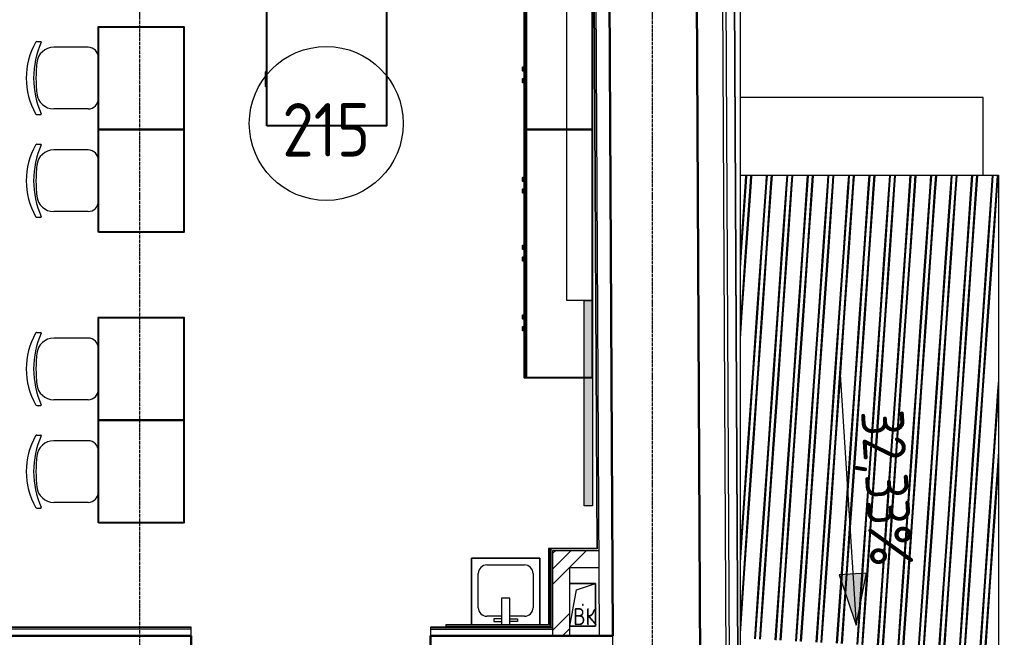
# Model space of a CAD drawing. Header units: millimetres. Extents: x -42533 to 645315, y 3457 to 82611.
# Drawn here: x 149637 to 155361, y 68310 to 71922 of the extents above; entities that cross this region are included whole.
import ezdxf

# ---------------------------------------------------------------- set-up
doc = ezdxf.new("R2010")
doc.units = ezdxf.units.MM
doc.linetypes.add('ADSK_Линия сетки', pattern=[25, 20, -2.5, 0, -2.5])
for name, color, linetype, lineweight in [('Аннотация', 7, 'Continuous', 18), ('Крыша', 7, 'Continuous', 9), ('Крыша штриховка', 7, 'Continuous', 9), ('Обобщенные модели', 7, 'Continuous', 18), ('Оси', 253, 'Continuous', 9), ('Перекрытие', 7, 'Continuous', 18), ('Размеры', 7, 'Continuous', 9), ('Сантехника', 7, 'Continuous', 18), ('Стены наружные', 7, 'Continuous', 18), ('Стены несущие', 7, 'Continuous', 30), ('Стены отделка', 7, 'Continuous', 30), ('Стены штриховка', 7, 'Continuous', 9), ('ТХ', 5, 'Continuous', 0), ('ШТРИХОВКА', 252, 'Continuous', 15)]:
    doc.layers.add(name, color=color, linetype=linetype, lineweight=lineweight)
doc.layers.add('Линии', color=7, linetype='Continuous', lineweight=9, true_color=0x00a600)
doc.layers.add('ЭОМ_Лотки рабочие', color=5, linetype='Continuous')
doc.styles.add('GOST Common', font='GOST_Common.ttf', dxfattribs={"width": 0.9, "height": 350})
doc.styles.add('GOST Common_1', font='GOST_Common.ttf', dxfattribs={"width": 0.9, "height": 250})
doc.styles.add('GOST Common_5', font='GOST_Common.ttf', dxfattribs={"width": 0.9, "height": 200})

# ---------------------------------------------------------------- blocks, each defined once
blk = doc.blocks.new('Стул ученич штабелир №5-7')
at = {"color": 0, "linetype": 'ByBlock', "lineweight": -2}
for p, q in [((-120.1, 0), (120.1, 0)), ((-120.1, 0), (120.1, 0)), ((-179.9, -60), (-179.9, -260.3)), ((-179.9, -60), (-179.9, -260.3)), ((180.1, -60), (180.1, -260.3)), ((180.1, -60), (180.1, -260.3)), ((-213.4, -359), (-213.4, -337.3)), ((-213.4, -359), (-213.4, -337.3)), ((213.6, -359), (213.6, -337.3)), ((213.6, -359), (213.6, -337.3))]:
    blk.add_line(p, q, dxfattribs=at)
for centre, radius, start, end in [((-119.9, -60), 60, 90, 180), ((-119.9, -60), 60, 90, 180), ((120.1, -60), 60, 0, 90), ((120.1, -60), 60, 0, 90), ((-79.9, -260.3), 100, 180, 264.2584), ((-79.9, -260.3), 100, 180, 264.2584), ((80.1, -260.3), 100, 275.7416, 0), ((80.1, -260.3), 100, 275.7416, 0), ((-210.4, -337.3), 3, 63.8978, 180), ((-210.4, -337.3), 3, 63.8978, 180), ((0.1, 142.3), 520.8, 246.3195, 293.6805), ((0.1, 142.3), 520.8, 246.3195, 293.6805), ((210.6, -337.3), 3, 0, 116.1022), ((210.6, -337.3), 3, 0, 116.1022), ((-203.4, -359), 10, 180, 238.0683), ((-203.4, -359), 10, 180, 238.0683), ((0.1, 9), 430.5, 240.9917, 299.0083), ((0.1, 9), 430.5, 240.9917, 299.0083), ((0.1, 435.5), 800.4, 263.247, 276.753), ((0.1, 435.5), 800.4, 263.247, 276.753), ((203.6, -359), 10, 301.9317, 0), ((203.6, -359), 10, 301.9317, 0)]:
    blk.add_arc(centre, radius, start, end, dxfattribs=at)
blk = doc.blocks.new('Тх 2 этаж')
at = {"lineweight": 0, "true_color": 0x939598}
h = blk.add_hatch(color=252, dxfattribs=at)
h.dxf.hatch_style = 1
h.paths.add_polyline_path([(9024.4, 35597.9), (8974.4, 35597.9), (8974.4, 36797.9), (9024.4, 36797.9)])
at = {"color": 252, "linetype": 'Continuous', "true_color": 0x939598}
for p, q in [((8636.4, 39247.9), (8636.4, 37797.9)), ((8636.4, 37797.9), (8636.4, 36347.9))]:
    blk.add_line(p, q, dxfattribs=at)
for points in [[(9024.4, 39247.9), (8624.4, 39247.9), (8624.4, 37797.9), (9024.4, 37797.9)], [(7119.6, 37818.8), (7119.6, 38918.8), (7819.6, 38918.8), (7819.6, 37818.8)], [(8624.4, 38142.7), (8624.4, 38160), (8614.2, 38160), (8614.2, 38142.7)], [(8624.4, 38075), (8624.4, 38092.4), (8614.2, 38092.4), (8614.2, 38075)], [(9024.4, 37797.9), (8624.4, 37797.9), (8624.4, 36347.9), (9024.4, 36347.9)], [(8624.4, 37496.6), (8624.4, 37513.9), (8614.2, 37513.9), (8614.2, 37496.6)], [(8624.4, 37428.9), (8624.4, 37446.3), (8614.2, 37446.3), (8614.2, 37428.9)], [(8624.4, 37099.7), (8624.4, 37117.1), (8614.2, 37117.1), (8614.2, 37099.7)], [(8624.4, 37032), (8624.4, 37049.4), (8614.2, 37049.4), (8614.2, 37032)], [(8624.4, 36692.7), (8624.4, 36710), (8614.2, 36710), (8614.2, 36692.7)], [(8624.4, 36625), (8624.4, 36642.4), (8614.2, 36642.4), (8614.2, 36625)]]:
    blk.add_lwpolyline(points, close=True, dxfattribs=at)
at = {"color": 252, "linetype": 'Continuous', "lineweight": 5, "true_color": 0x939598}
blk.add_lwpolyline([(8874.4, 36797.9), (8874.4, 38797.9), (9024.4, 38797.9), (9024.4, 36797.9)], close=True, dxfattribs=at)
at = {"color": 252, "true_color": 0x939598}
for points in [[(6133.7, 37797.9), (6133.7, 38397.9), (6633.7, 38397.9), (6633.7, 37797.9)], [(6133.7, 37197.9), (6133.7, 37797.9), (6633.7, 37797.9), (6633.7, 37197.9)], [(6133.7, 36097.9), (6133.7, 36697.9), (6633.7, 36697.9), (6633.7, 36097.9)], [(6133.7, 35497.9), (6133.7, 36097.9), (6633.7, 36097.9), (6633.7, 35497.9)]]:
    blk.add_lwpolyline(points, close=True, dxfattribs=at)
at = {"color": 252, "linetype": 'Continuous', "true_color": 0x939598}
blk.add_lwpolyline([(7119.6, 38132.1), (7110.6, 38132.1), (7110.6, 38050.3), (7119.6, 38050.3)], dxfattribs=at)
at = {"color": 252, "lineweight": 0, "true_color": 0x939598}
blk.add_lwpolyline([(9024.4, 35597.9), (8974.4, 35597.9), (8974.4, 36797.9), (9024.4, 36797.9), (9024.4, 35597.9)], dxfattribs=at)
at = {"layer": 'ТХ', "color": 252, "lineweight": 0, "true_color": 0x939598, "rotation": 270}
for p in [(6133.7, 38097.9), (6133.7, 37497.9), (6133.7, 36397.9), (6133.7, 35797.9)]:
    blk.add_blockref('Стул ученич штабелир №5-7', p, dxfattribs=at)
blk = doc.blocks.new('План 2 этажа')
h = blk.add_hatch()
h.set_pattern_fill('ANSI34', color=8, scale=20)
h.set_pattern_definition([(45, (686.36, 338.7), (-269.4077, 269.4077), []), (45, (776.16, 338.7), (-269.4077, 269.4077), []), (45, (865.96, 338.7), (-269.4077, 269.4077), []), (45, (955.77, 338.7), (-269.4077, 269.4077), [])])
h.paths.add_polyline_path([(3202.251, 37561.7), (3371.187, 37561.7), (3370.678, 37661.7), (3102.251, 37661.7), (3102.251, 37162.192), (3202.251, 37162.192)])
at = {"layer": 'Размеры'}
blk.add_hatch(color=8, dxfattribs=at).paths.add_polyline_path([(4875.696, 37224.227), (4936.817, 37528.737), (4776.374, 37518.5)])
at = {"layer": 'Крыша', "color": 8}
for p, q in [((4197.207, 39855.273), (5707.9, 39855.273)), ((5707.9, 39855.273), (5707.9, 36364.742))]:
    blk.add_line(p, q, dxfattribs=at)
at = {"layer": 'Крыша штриховка', "color": 8}
for p, q in [((4229.751, 39853.03), (4227.209, 39816.58)), ((4229.751, 39853.03), (4227.209, 39816.58)), ((4234.756, 39853.03), (4232.196, 39816.311)), ((4258.782, 39853.027), (4256.132, 39815.019)), ((4263.788, 39853.026), (4261.118, 39814.75)), ((4349.881, 39853.016), (4346.889, 39810.119)), ((4354.887, 39853.016), (4351.876, 39809.85)), ((4378.913, 39853.013), (4375.812, 39808.558)), ((4383.918, 39853.012), (4380.799, 39808.289)), ((4470.011, 39853.002), (4466.57, 39803.658)), ((4475.017, 39853.001), (4471.557, 39803.389)), ((4499.043, 39852.999), (4495.493, 39802.097)), ((4504.048, 39852.998), (4500.479, 39801.828)), ((4590.141, 39852.988), (4586.25, 39797.197)), ((4590.141, 39852.988), (4586.25, 39797.197)), ((4595.147, 39852.987), (4591.237, 39796.928)), ((4619.173, 39852.984), (4615.173, 39795.636)), ((4624.178, 39852.984), (4620.16, 39795.367)), ((4710.271, 39852.974), (4705.931, 39790.736)), ((4715.277, 39852.973), (4710.918, 39790.467)), ((4739.303, 39852.97), (4734.854, 39789.175)), ((4744.308, 39852.97), (4739.84, 39788.906)), ((4830.402, 39852.959), (4825.611, 39784.275)), ((4835.407, 39852.959), (4830.598, 39784.006)), ((4859.433, 39852.956), (4854.534, 39782.714)), ((4864.438, 39852.955), (4859.521, 39782.445)), ((4950.532, 39852.945), (4945.292, 39777.814)), ((4950.532, 39852.945), (4945.292, 39777.814)), ((4955.537, 39852.945), (4950.279, 39777.545)), ((4979.563, 39852.942), (4974.215, 39776.253)), ((4984.569, 39852.941), (4979.201, 39775.984)), ((5070.662, 39852.931), (5064.972, 39771.353)), ((5075.667, 39852.931), (5069.959, 39771.084)), ((5099.693, 39852.928), (5093.895, 39769.792)), ((5104.699, 39852.927), (5098.882, 39769.523)), ((5190.792, 39852.917), (5184.653, 39764.893)), ((5195.797, 39852.917), (5189.64, 39764.623)), ((5219.823, 39852.914), (5213.576, 39763.331)), ((5224.829, 39852.913), (5218.562, 39763.062)), ((5310.922, 39852.903), (5304.333, 39758.432)), ((5310.922, 39852.903), (5304.333, 39758.432)), ((5315.927, 39852.903), (5309.32, 39758.163)), ((5339.953, 39852.9), (5333.256, 39756.87)), ((5344.959, 39852.899), (5338.243, 39756.601)), ((5431.052, 39852.889), (5424.014, 39751.971)), ((5436.058, 39852.889), (5429, 39751.702)), ((5460.084, 39852.886), (5452.937, 39750.41)), ((5465.089, 39852.885), (5457.923, 39750.14)), ((5551.182, 39852.875), (5543.694, 39745.51)), ((5556.188, 39852.875), (5548.681, 39745.241)), ((5580.214, 39852.872), (5572.617, 39743.949)), ((5585.219, 39852.871), (5577.604, 39743.68)), ((5671.312, 39852.861), (5663.375, 39739.049)), ((5671.312, 39852.861), (5663.375, 39739.049)), ((5676.318, 39852.861), (5668.361, 39738.78)), ((5700.344, 39852.858), (5692.298, 39737.488)), ((5705.349, 39852.857), (5697.284, 39737.219)), ((4227.209, 39816.58), (4200.719, 39436.758)), ((4227.209, 39816.58), (4200.719, 39436.758)), ((4232.196, 39816.311), (4205.706, 39436.489)), ((4227.209, 39816.58), (4227.209, 39816.58)), ((4227.209, 39816.58), (4227.209, 39816.58)), ((4256.132, 39815.019), (4229.642, 39435.197)), ((4232.196, 39816.311), (4232.196, 39816.311)), ((4261.118, 39814.75), (4234.629, 39434.928)), ((4256.132, 39815.019), (4256.132, 39815.019)), ((4261.118, 39814.75), (4261.118, 39814.75)), ((4346.889, 39810.119), (4320.4, 39430.297)), ((4351.876, 39809.85), (4325.386, 39430.028)), ((4346.889, 39810.119), (4346.889, 39810.119)), ((4375.812, 39808.558), (4349.322, 39428.736)), ((4351.876, 39809.85), (4351.876, 39809.85)), ((4380.799, 39808.289), (4354.309, 39428.467)), ((4375.812, 39808.558), (4375.812, 39808.558)), ((4380.799, 39808.289), (4380.799, 39808.289)), ((4466.57, 39803.658), (4440.08, 39423.836)), ((4471.557, 39803.389), (4445.067, 39423.567)), ((4466.57, 39803.658), (4466.57, 39803.658)), ((4495.493, 39802.097), (4469.003, 39422.275)), ((4471.557, 39803.389), (4471.557, 39803.389)), ((4500.479, 39801.828), (4473.99, 39422.006)), ((4495.493, 39802.097), (4495.493, 39802.097)), ((4500.479, 39801.828), (4500.479, 39801.828)), ((4586.25, 39797.197), (4559.761, 39417.375)), ((4586.25, 39797.197), (4559.761, 39417.375)), ((4591.237, 39796.928), (4564.747, 39417.106)), ((4586.25, 39797.197), (4586.25, 39797.197)), ((4586.25, 39797.197), (4586.25, 39797.197)), ((4615.173, 39795.636), (4588.683, 39415.814)), ((4591.237, 39796.928), (4591.237, 39796.928)), ((4620.16, 39795.367), (4593.67, 39415.545)), ((4615.173, 39795.636), (4615.173, 39795.636)), ((4620.16, 39795.367), (4620.16, 39795.367)), ((4705.931, 39790.736), (4679.441, 39410.914)), ((4710.918, 39790.467), (4684.428, 39410.645)), ((4705.931, 39790.736), (4705.931, 39790.736)), ((4734.854, 39789.175), (4708.364, 39409.353)), ((4710.918, 39790.467), (4710.918, 39790.467)), ((4739.84, 39788.906), (4713.351, 39409.084)), ((4734.854, 39789.175), (4734.854, 39789.175)), ((4739.84, 39788.906), (4739.84, 39788.906)), ((4825.611, 39784.275), (4799.121, 39404.453)), ((4830.598, 39784.006), (4804.108, 39404.184)), ((4825.611, 39784.275), (4825.611, 39784.275)), ((4854.534, 39782.714), (4828.044, 39402.892)), ((4830.598, 39784.006), (4830.598, 39784.006)), ((4859.521, 39782.445), (4833.031, 39402.623)), ((4854.534, 39782.714), (4854.534, 39782.714)), ((4859.521, 39782.445), (4859.521, 39782.445)), ((4945.292, 39777.814), (4918.802, 39397.992)), ((4945.292, 39777.814), (4918.802, 39397.992)), ((4950.279, 39777.545), (4923.789, 39397.723)), ((4945.292, 39777.814), (4945.292, 39777.814)), ((4945.292, 39777.814), (4945.292, 39777.814)), ((4974.215, 39776.253), (4947.725, 39396.431)), ((4950.279, 39777.545), (4950.279, 39777.545)), ((4979.201, 39775.984), (4952.711, 39396.162)), ((4974.215, 39776.253), (4974.215, 39776.253)), ((4979.201, 39775.984), (4979.201, 39775.984)), ((5064.972, 39771.353), (5038.482, 39391.531)), ((5069.959, 39771.084), (5043.469, 39391.262)), ((5064.972, 39771.353), (5064.972, 39771.353)), ((5093.895, 39769.792), (5067.405, 39389.97)), ((5069.959, 39771.084), (5069.959, 39771.084)), ((5098.882, 39769.523), (5072.392, 39389.701)), ((5093.895, 39769.792), (5093.895, 39769.792)), ((5098.882, 39769.523), (5098.882, 39769.523)), ((5184.653, 39764.893), (5158.163, 39385.071)), ((5189.64, 39764.623), (5163.15, 39384.801)), ((5184.653, 39764.893), (5184.653, 39764.893)), ((5213.576, 39763.331), (5187.086, 39383.509)), ((5189.64, 39764.623), (5189.64, 39764.623)), ((5218.562, 39763.062), (5192.072, 39383.24)), ((5213.576, 39763.331), (5213.576, 39763.331)), ((5218.562, 39763.062), (5218.562, 39763.062)), ((5304.333, 39758.432), (5277.843, 39378.61)), ((5304.333, 39758.432), (5277.843, 39378.61)), ((5309.32, 39758.163), (5282.83, 39378.341)), ((5304.333, 39758.432), (5304.333, 39758.432)), ((5304.333, 39758.432), (5304.333, 39758.432)), ((5333.256, 39756.87), (5306.766, 39377.048)), ((5309.32, 39758.163), (5309.32, 39758.163)), ((5338.243, 39756.601), (5311.753, 39376.779)), ((5333.256, 39756.87), (5333.256, 39756.87)), ((5338.243, 39756.601), (5338.243, 39756.601)), ((5424.014, 39751.971), (5397.524, 39372.149)), ((5429, 39751.702), (5402.51, 39371.88)), ((5424.014, 39751.971), (5424.014, 39751.971)), ((5452.937, 39750.41), (5426.447, 39370.588)), ((5429, 39751.702), (5429, 39751.702)), ((5457.923, 39750.14), (5431.433, 39370.318)), ((5452.937, 39750.41), (5452.937, 39750.41)), ((5457.923, 39750.14), (5457.923, 39750.14)), ((5543.694, 39745.51), (5517.204, 39365.688)), ((5548.681, 39745.241), (5522.191, 39365.419)), ((5543.694, 39745.51), (5543.694, 39745.51)), ((5572.617, 39743.949), (5546.127, 39364.127)), ((5548.681, 39745.241), (5548.681, 39745.241)), ((5577.604, 39743.68), (5551.114, 39363.858)), ((5572.617, 39743.949), (5572.617, 39743.949)), ((5577.604, 39743.68), (5577.604, 39743.68)), ((5663.375, 39739.049), (5636.885, 39359.227)), ((5663.375, 39739.049), (5636.885, 39359.227)), ((5668.361, 39738.78), (5641.871, 39358.958)), ((5663.375, 39739.049), (5663.375, 39739.049)), ((5663.375, 39739.049), (5663.375, 39739.049)), ((5692.298, 39737.488), (5665.807, 39357.666)), ((5668.361, 39738.78), (5668.361, 39738.78)), ((5697.284, 39737.219), (5670.794, 39357.397)), ((5692.298, 39737.488), (5692.298, 39737.488)), ((5697.284, 39737.219), (5697.284, 39737.219)), ((4200.719, 39436.758), (4197.207, 39386.401)), ((4200.719, 39436.758), (4197.207, 39386.401)), ((4205.706, 39436.489), (4197.207, 39314.63)), ((4200.719, 39436.758), (4200.719, 39436.758)), ((4200.719, 39436.758), (4200.719, 39436.758)), ((4229.642, 39435.197), (4203.152, 39055.375)), ((4205.706, 39436.489), (4205.706, 39436.489)), ((4234.629, 39434.928), (4208.139, 39055.106)), ((4229.642, 39435.197), (4229.642, 39435.197)), ((4234.629, 39434.928), (4234.629, 39434.928)), ((4320.4, 39430.297), (4293.91, 39050.475)), ((4325.386, 39430.028), (4298.897, 39050.206)), ((4320.4, 39430.297), (4320.4, 39430.297)), ((4349.322, 39428.736), (4322.833, 39048.914)), ((4325.386, 39430.028), (4325.386, 39430.028)), ((4354.309, 39428.467), (4327.819, 39048.645)), ((4349.322, 39428.736), (4349.322, 39428.736)), ((4354.309, 39428.467), (4354.309, 39428.467)), ((4440.08, 39423.836), (4413.59, 39044.014)), ((4445.067, 39423.567), (4418.577, 39043.745)), ((4440.08, 39423.836), (4440.08, 39423.836)), ((4469.003, 39422.275), (4442.513, 39042.453)), ((4445.067, 39423.567), (4445.067, 39423.567)), ((4473.99, 39422.006), (4447.5, 39042.184)), ((4469.003, 39422.275), (4469.003, 39422.275)), ((4473.99, 39422.006), (4473.99, 39422.006)), ((4559.761, 39417.375), (4533.271, 39037.553)), ((4559.761, 39417.375), (4533.271, 39037.553)), ((4564.747, 39417.106), (4538.257, 39037.284)), ((4559.761, 39417.375), (4559.761, 39417.375)), ((4559.761, 39417.375), (4559.761, 39417.375)), ((4588.683, 39415.814), (4562.194, 39035.992)), ((4564.747, 39417.106), (4564.747, 39417.106)), ((4593.67, 39415.545), (4567.18, 39035.723)), ((4588.683, 39415.814), (4588.683, 39415.814)), ((4593.67, 39415.545), (4593.67, 39415.545)), ((4679.441, 39410.914), (4652.951, 39031.092)), ((4684.428, 39410.645), (4657.938, 39030.823)), ((4679.441, 39410.914), (4679.441, 39410.914)), ((4708.364, 39409.353), (4681.874, 39029.531)), ((4684.428, 39410.645), (4684.428, 39410.645)), ((4713.351, 39409.084), (4686.861, 39029.262)), ((4708.364, 39409.353), (4708.364, 39409.353)), ((4713.351, 39409.084), (4713.351, 39409.084)), ((4799.121, 39404.453), (4772.632, 39024.631)), ((4804.108, 39404.184), (4777.618, 39024.362)), ((4799.121, 39404.453), (4799.121, 39404.453)), ((4828.044, 39402.892), (4801.554, 39023.07)), ((4804.108, 39404.184), (4804.108, 39404.184)), ((4833.031, 39402.623), (4806.541, 39022.801)), ((4828.044, 39402.892), (4828.044, 39402.892)), ((4833.031, 39402.623), (4833.031, 39402.623)), ((4918.802, 39397.992), (4892.312, 39018.17)), ((4918.802, 39397.992), (4892.312, 39018.17)), ((4923.789, 39397.723), (4897.299, 39017.901)), ((4918.802, 39397.992), (4918.802, 39397.992)), ((4918.802, 39397.992), (4918.802, 39397.992)), ((4947.725, 39396.431), (4921.235, 39016.609)), ((4923.789, 39397.723), (4923.789, 39397.723)), ((4952.711, 39396.162), (4926.222, 39016.34)), ((4947.725, 39396.431), (4947.725, 39396.431)), ((4952.711, 39396.162), (4952.711, 39396.162)), ((5038.482, 39391.531), (5011.992, 39011.71)), ((5043.469, 39391.262), (5016.979, 39011.44)), ((5038.482, 39391.531), (5038.482, 39391.531)), ((5067.405, 39389.97), (5040.915, 39010.148)), ((5043.469, 39391.262), (5043.469, 39391.262)), ((5072.392, 39389.701), (5045.902, 39009.879)), ((5067.405, 39389.97), (5067.405, 39389.97)), ((5072.392, 39389.701), (5072.392, 39389.701)), ((5158.163, 39385.071), (5131.673, 39005.249)), ((5158.163, 39385.071), (5158.163, 39385.071)), ((5163.15, 39384.801), (5136.66, 39004.98)), ((5187.086, 39383.509), (5160.596, 39003.687)), ((5163.15, 39384.801), (5163.15, 39384.801)), ((5192.072, 39383.24), (5165.582, 39003.418)), ((5187.086, 39383.509), (5187.086, 39383.509)), ((5192.072, 39383.24), (5192.072, 39383.24)), ((5277.843, 39378.61), (5251.353, 38998.788)), ((5277.843, 39378.61), (5251.353, 38998.788)), ((5282.83, 39378.341), (5256.34, 38998.519)), ((5277.843, 39378.61), (5277.843, 39378.61)), ((5277.843, 39378.61), (5277.843, 39378.61)), ((5306.766, 39377.048), (5280.276, 38997.226)), ((5282.83, 39378.341), (5282.83, 39378.341)), ((5311.753, 39376.779), (5285.263, 38996.957)), ((5306.766, 39377.048), (5306.766, 39377.048)), ((5311.753, 39376.779), (5311.753, 39376.779)), ((5397.524, 39372.149), (5371.034, 38992.327)), ((5402.51, 39371.88), (5376.02, 38992.058)), ((5397.524, 39372.149), (5397.524, 39372.149)), ((5426.447, 39370.588), (5399.957, 38990.766)), ((5402.51, 39371.88), (5402.51, 39371.88)), ((5431.433, 39370.318), (5404.943, 38990.496)), ((5426.447, 39370.588), (5426.447, 39370.588)), ((5431.433, 39370.318), (5431.433, 39370.318)), ((5517.204, 39365.688), (5490.714, 38985.866)), ((5522.191, 39365.419), (5495.701, 38985.597)), ((5517.204, 39365.688), (5517.204, 39365.688)), ((5546.127, 39364.127), (5519.637, 38984.305)), ((5522.191, 39365.419), (5522.191, 39365.419)), ((5551.114, 39363.858), (5524.624, 38984.036)), ((5546.127, 39364.127), (5546.127, 39364.127)), ((5551.114, 39363.858), (5551.114, 39363.858)), ((5636.885, 39359.227), (5610.395, 38979.406)), ((5636.885, 39359.227), (5610.395, 38979.406)), ((5641.871, 39358.958), (5615.381, 38979.136)), ((5636.885, 39359.227), (5636.885, 39359.227)), ((5636.885, 39359.227), (5636.885, 39359.227)), ((5665.807, 39357.666), (5639.317, 38977.844)), ((5641.871, 39358.958), (5641.871, 39358.958)), ((5670.794, 39357.397), (5644.304, 38977.575)), ((5665.807, 39357.666), (5665.807, 39357.666)), ((5670.794, 39357.397), (5670.794, 39357.397)), ((4203.152, 39055.375), (4197.207, 38970.131)), ((4208.139, 39055.106), (4197.207, 38898.36)), ((4203.152, 39055.375), (4203.152, 39055.375)), ((4208.139, 39055.106), (4208.139, 39055.106)), ((4293.91, 39050.475), (4267.42, 38670.654)), ((4298.897, 39050.206), (4272.407, 38670.384)), ((4293.91, 39050.475), (4293.91, 39050.475)), ((4322.833, 39048.914), (4296.343, 38669.092)), ((4298.897, 39050.206), (4298.897, 39050.206)), ((4327.819, 39048.645), (4301.33, 38668.823)), ((4322.833, 39048.914), (4322.833, 39048.914)), ((4327.819, 39048.645), (4327.819, 39048.645)), ((4413.59, 39044.014), (4387.101, 38664.193)), ((4418.577, 39043.745), (4392.087, 38663.923)), ((4413.59, 39044.014), (4413.59, 39044.014)), ((4442.513, 39042.453), (4416.023, 38662.631)), ((4418.577, 39043.745), (4418.577, 39043.745)), ((4447.5, 39042.184), (4421.01, 38662.362)), ((4442.513, 39042.453), (4442.513, 39042.453)), ((4447.5, 39042.184), (4447.5, 39042.184)), ((4533.271, 39037.553), (4506.781, 38657.732)), ((4533.271, 39037.553), (4506.781, 38657.732)), ((4538.257, 39037.284), (4511.768, 38657.462)), ((4533.271, 39037.553), (4533.271, 39037.553)), ((4533.271, 39037.553), (4533.271, 39037.553)), ((4562.194, 39035.992), (4535.704, 38656.17)), ((4538.257, 39037.284), (4538.257, 39037.284)), ((4567.18, 39035.723), (4540.69, 38655.901)), ((4562.194, 39035.992), (4562.194, 39035.992)), ((4567.18, 39035.723), (4567.18, 39035.723)), ((4652.951, 39031.092), (4626.461, 38651.271)), ((4657.938, 39030.823), (4631.448, 38651.001)), ((4652.951, 39031.092), (4652.951, 39031.092)), ((4681.874, 39029.531), (4655.384, 38649.709)), ((4657.938, 39030.823), (4657.938, 39030.823)), ((4686.861, 39029.262), (4660.371, 38649.44)), ((4681.874, 39029.531), (4681.874, 39029.531)), ((4686.861, 39029.262), (4686.861, 39029.262)), ((4772.632, 39024.631), (4746.142, 38644.81)), ((4777.618, 39024.362), (4751.128, 38644.54)), ((4772.632, 39024.631), (4772.632, 39024.631)), ((4801.554, 39023.07), (4775.065, 38643.248)), ((4777.618, 39024.362), (4777.618, 39024.362)), ((4806.541, 39022.801), (4780.051, 38642.979)), ((4801.554, 39023.07), (4801.554, 39023.07)), ((4806.541, 39022.801), (4806.541, 39022.801)), ((4892.312, 39018.17), (4865.822, 38638.349)), ((4892.312, 39018.17), (4865.822, 38638.349)), ((4897.299, 39017.901), (4870.809, 38638.079)), ((4892.312, 39018.17), (4892.312, 39018.17)), ((4892.312, 39018.17), (4892.312, 39018.17)), ((4921.235, 39016.609), (4894.745, 38636.787)), ((4897.299, 39017.901), (4897.299, 39017.901)), ((4926.222, 39016.34), (4899.732, 38636.518)), ((4921.235, 39016.609), (4921.235, 39016.609)), ((4926.222, 39016.34), (4926.222, 39016.34)), ((5011.992, 39011.71), (4985.503, 38631.888)), ((5016.979, 39011.44), (4990.489, 38631.619)), ((5011.992, 39011.71), (5011.992, 39011.71)), ((5040.915, 39010.148), (5014.425, 38630.326)), ((5016.979, 39011.44), (5016.979, 39011.44)), ((5045.902, 39009.879), (5019.412, 38630.057)), ((5040.915, 39010.148), (5040.915, 39010.148)), ((5045.902, 39009.879), (5045.902, 39009.879)), ((5131.673, 39005.249), (5105.183, 38625.427)), ((5136.66, 39004.98), (5110.17, 38625.158)), ((5131.673, 39005.249), (5131.673, 39005.249)), ((5160.596, 39003.687), (5134.106, 38623.866)), ((5136.66, 39004.98), (5136.66, 39004.98)), ((5165.582, 39003.418), (5139.092, 38623.596)), ((5160.596, 39003.687), (5160.596, 39003.687)), ((5165.582, 39003.418), (5165.582, 39003.418)), ((5251.353, 38998.788), (5224.863, 38618.966)), ((5251.353, 38998.788), (5224.863, 38618.966)), ((5256.34, 38998.519), (5229.85, 38618.697)), ((5251.353, 38998.788), (5251.353, 38998.788)), ((5251.353, 38998.788), (5251.353, 38998.788)), ((5280.276, 38997.226), (5253.786, 38617.405)), ((5256.34, 38998.519), (5256.34, 38998.519)), ((5285.263, 38996.957), (5258.773, 38617.136)), ((5280.276, 38997.226), (5280.276, 38997.226)), ((5285.263, 38996.957), (5285.263, 38996.957)), ((5371.034, 38992.327), (5344.544, 38612.505)), ((5376.02, 38992.058), (5349.53, 38612.236)), ((5371.034, 38992.327), (5371.034, 38992.327)), ((5399.957, 38990.766), (5373.466, 38610.944)), ((5376.02, 38992.058), (5376.02, 38992.058)), ((5404.943, 38990.496), (5378.453, 38610.675)), ((5399.957, 38990.766), (5399.957, 38990.766)), ((5404.943, 38990.496), (5404.943, 38990.496)), ((5490.714, 38985.866), (5464.224, 38606.044)), ((5495.701, 38985.597), (5469.211, 38605.775)), ((5490.714, 38985.866), (5490.714, 38985.866)), ((5495.701, 38985.597), (5495.701, 38985.597)), ((5519.637, 38984.305), (5493.147, 38604.483)), ((5524.624, 38984.036), (5498.134, 38604.214)), ((5519.637, 38984.305), (5519.637, 38984.305)), ((5524.624, 38984.036), (5524.624, 38984.036)), ((5610.395, 38979.406), (5583.904, 38599.584)), ((5610.395, 38979.406), (5583.904, 38599.584)), ((5615.381, 38979.136), (5588.891, 38599.315)), ((5610.395, 38979.406), (5610.395, 38979.406)), ((5610.395, 38979.406), (5610.395, 38979.406)), ((5639.317, 38977.844), (5612.827, 38598.022)), ((5615.381, 38979.136), (5615.381, 38979.136)), ((5644.304, 38977.575), (5617.814, 38597.753)), ((5639.317, 38977.844), (5639.317, 38977.844)), ((5644.304, 38977.575), (5644.304, 38977.575)), ((4267.42, 38670.654), (4240.93, 38290.832)), ((4272.407, 38670.384), (4245.917, 38290.563)), ((4267.42, 38670.654), (4267.42, 38670.654)), ((4296.343, 38669.092), (4269.853, 38289.27)), ((4272.407, 38670.384), (4272.407, 38670.384)), ((4301.33, 38668.823), (4274.84, 38289.001)), ((4296.343, 38669.092), (4296.343, 38669.092)), ((4301.33, 38668.823), (4301.33, 38668.823)), ((4387.101, 38664.193), (4360.611, 38284.371)), ((4392.087, 38663.923), (4365.598, 38284.102)), ((4387.101, 38664.193), (4387.101, 38664.193)), ((4416.023, 38662.631), (4389.534, 38282.809)), ((4392.087, 38663.923), (4392.087, 38663.923)), ((4421.01, 38662.362), (4394.52, 38282.54)), ((4416.023, 38662.631), (4416.023, 38662.631)), ((4421.01, 38662.362), (4421.01, 38662.362)), ((4506.781, 38657.732), (4480.291, 38277.91)), ((4506.781, 38657.732), (4480.291, 38277.91)), ((4511.768, 38657.462), (4485.278, 38277.641)), ((4506.781, 38657.732), (4506.781, 38657.732)), ((4506.781, 38657.732), (4506.781, 38657.732)), ((4535.704, 38656.17), (4509.214, 38276.348)), ((4511.768, 38657.462), (4511.768, 38657.462)), ((4540.69, 38655.901), (4514.201, 38276.079)), ((4535.704, 38656.17), (4535.704, 38656.17)), ((4540.69, 38655.901), (4540.69, 38655.901)), ((4626.461, 38651.271), (4599.972, 38271.449)), ((4631.448, 38651.001), (4604.958, 38271.18)), ((4626.461, 38651.271), (4626.461, 38651.271)), ((4655.384, 38649.709), (4628.894, 38269.887)), ((4631.448, 38651.001), (4631.448, 38651.001)), ((4660.371, 38649.44), (4633.881, 38269.618)), ((4655.384, 38649.709), (4655.384, 38649.709)), ((4660.371, 38649.44), (4660.371, 38649.44)), ((4746.142, 38644.81), (4719.652, 38264.988)), ((4751.128, 38644.54), (4724.639, 38264.719)), ((4746.142, 38644.81), (4746.142, 38644.81)), ((4775.065, 38643.248), (4748.575, 38263.427)), ((4751.128, 38644.54), (4751.128, 38644.54)), ((4780.051, 38642.979), (4753.561, 38263.157)), ((4775.065, 38643.248), (4775.065, 38643.248)), ((4780.051, 38642.979), (4780.051, 38642.979)), ((5708.054, 38657.206), (5703.585, 38593.123)), ((4865.822, 38638.349), (4839.332, 38258.527)), ((4865.822, 38638.349), (4839.332, 38258.527)), ((4870.809, 38638.079), (4844.319, 38258.258)), ((4865.822, 38638.349), (4865.822, 38638.349)), ((4865.822, 38638.349), (4865.822, 38638.349)), ((4894.745, 38636.787), (4868.255, 38256.966)), ((4870.809, 38638.079), (4870.809, 38638.079)), ((4899.732, 38636.518), (4873.242, 38256.696)), ((4894.745, 38636.787), (4894.745, 38636.787)), ((4899.732, 38636.518), (4899.732, 38636.518)), ((4985.503, 38631.888), (4959.013, 38252.066)), ((4990.489, 38631.619), (4963.999, 38251.797)), ((4985.503, 38631.888), (4985.503, 38631.888)), ((5014.425, 38630.326), (4987.935, 38250.505)), ((4990.489, 38631.619), (4990.489, 38631.619)), ((5019.412, 38630.057), (4992.922, 38250.236)), ((5014.425, 38630.326), (5014.425, 38630.326)), ((5019.412, 38630.057), (5019.412, 38630.057)), ((5105.183, 38625.427), (5078.693, 38245.605)), ((5110.17, 38625.158), (5083.68, 38245.336)), ((5105.183, 38625.427), (5105.183, 38625.427)), ((5134.106, 38623.866), (5107.616, 38244.044)), ((5110.17, 38625.158), (5110.17, 38625.158)), ((5139.092, 38623.596), (5112.602, 38243.775)), ((5134.106, 38623.866), (5134.106, 38623.866)), ((5139.092, 38623.596), (5139.092, 38623.596)), ((5224.863, 38618.966), (5198.373, 38239.144)), ((5224.863, 38618.966), (5198.373, 38239.144)), ((5229.85, 38618.697), (5203.36, 38238.875)), ((5224.863, 38618.966), (5224.863, 38618.966)), ((5224.863, 38618.966), (5224.863, 38618.966)), ((5253.786, 38617.405), (5227.296, 38237.583)), ((5229.85, 38618.697), (5229.85, 38618.697)), ((5258.773, 38617.136), (5232.283, 38237.314)), ((5253.786, 38617.405), (5253.786, 38617.405)), ((5258.773, 38617.136), (5258.773, 38617.136)), ((5344.544, 38612.505), (5318.054, 38232.684)), ((5349.53, 38612.236), (5323.04, 38232.414)), ((5344.544, 38612.505), (5344.544, 38612.505)), ((5373.466, 38610.944), (5346.976, 38231.122)), ((5349.53, 38612.236), (5349.53, 38612.236)), ((5378.453, 38610.675), (5351.963, 38230.853)), ((5373.466, 38610.944), (5373.466, 38610.944)), ((5378.453, 38610.675), (5378.453, 38610.675)), ((5464.224, 38606.044), (5437.734, 38226.223)), ((5469.211, 38605.775), (5442.721, 38225.954)), ((5464.224, 38606.044), (5464.224, 38606.044)), ((5493.147, 38604.483), (5466.657, 38224.661)), ((5469.211, 38605.775), (5469.211, 38605.775)), ((5498.134, 38604.214), (5471.643, 38224.392)), ((5493.147, 38604.483), (5493.147, 38604.483)), ((5498.134, 38604.214), (5498.134, 38604.214)), ((5583.904, 38599.584), (5557.414, 38219.762)), ((5583.904, 38599.584), (5557.414, 38219.762)), ((5588.891, 38599.315), (5562.401, 38219.493)), ((5583.904, 38599.584), (5583.904, 38599.584)), ((5583.904, 38599.584), (5583.904, 38599.584)), ((5612.827, 38598.022), (5586.337, 38218.201)), ((5588.891, 38599.315), (5588.891, 38599.315)), ((5617.814, 38597.753), (5591.324, 38217.931)), ((5612.827, 38598.022), (5612.827, 38598.022)), ((5617.814, 38597.753), (5617.814, 38597.753)), ((5703.585, 38593.123), (5677.095, 38213.301)), ((5708.063, 38585.569), (5682.081, 38213.032)), ((5703.585, 38593.123), (5703.585, 38593.123)), ((4240.93, 38290.832), (4214.441, 37911.01)), ((4245.917, 38290.563), (4219.427, 37910.741)), ((4240.93, 38290.832), (4240.93, 38290.832)), ((4269.853, 38289.27), (4243.363, 37909.449)), ((4245.917, 38290.563), (4245.917, 38290.563)), ((4274.84, 38289.001), (4248.35, 37909.18)), ((4269.853, 38289.27), (4269.853, 38289.27)), ((4274.84, 38289.001), (4274.84, 38289.001)), ((4360.611, 38284.371), (4334.121, 37904.549)), ((4365.598, 38284.102), (4339.108, 37904.28)), ((4360.611, 38284.371), (4360.611, 38284.371)), ((4389.534, 38282.809), (4363.044, 37902.988)), ((4365.598, 38284.102), (4365.598, 38284.102)), ((4394.52, 38282.54), (4368.03, 37902.719)), ((4389.534, 38282.809), (4389.534, 38282.809)), ((4394.52, 38282.54), (4394.52, 38282.54)), ((4480.291, 38277.91), (4453.801, 37898.088)), ((4480.291, 38277.91), (4453.801, 37898.088)), ((4485.278, 38277.641), (4458.788, 37897.819)), ((4480.291, 38277.91), (4480.291, 38277.91)), ((4480.291, 38277.91), (4480.291, 38277.91)), ((4509.214, 38276.348), (4482.724, 37896.527)), ((4485.278, 38277.641), (4485.278, 38277.641)), ((4514.201, 38276.079), (4487.711, 37896.258)), ((4509.214, 38276.348), (4509.214, 38276.348)), ((4514.201, 38276.079), (4514.201, 38276.079)), ((4599.972, 38271.449), (4573.482, 37891.627)), ((4604.958, 38271.18), (4578.468, 37891.358)), ((4599.972, 38271.449), (4599.972, 38271.449)), ((4628.894, 38269.887), (4602.404, 37890.066)), ((4604.958, 38271.18), (4604.958, 38271.18)), ((4633.881, 38269.618), (4607.391, 37889.797)), ((4628.894, 38269.887), (4628.894, 38269.887)), ((4633.881, 38269.618), (4633.881, 38269.618)), ((4719.652, 38264.988), (4693.162, 37885.166)), ((4724.639, 38264.719), (4698.149, 37884.897)), ((4719.652, 38264.988), (4719.652, 38264.988)), ((4748.575, 38263.427), (4722.085, 37883.605)), ((4724.639, 38264.719), (4724.639, 38264.719)), ((4753.561, 38263.157), (4727.071, 37883.336)), ((4748.575, 38263.427), (4748.575, 38263.427)), ((4753.561, 38263.157), (4753.561, 38263.157)), ((4839.332, 38258.527), (4812.842, 37878.705)), ((4839.332, 38258.527), (4812.842, 37878.705)), ((4844.319, 38258.258), (4817.829, 37878.436)), ((4839.332, 38258.527), (4839.332, 38258.527)), ((4839.332, 38258.527), (4839.332, 38258.527)), ((4868.255, 38256.966), (4841.765, 37877.144)), ((4844.319, 38258.258), (4844.319, 38258.258)), ((4873.242, 38256.696), (4846.752, 37876.875)), ((4868.255, 38256.966), (4868.255, 38256.966)), ((4873.242, 38256.696), (4873.242, 38256.696)), ((4959.013, 38252.066), (4932.523, 37872.245)), ((4963.999, 38251.797), (4937.509, 37871.975)), ((4959.013, 38252.066), (4959.013, 38252.066)), ((4987.935, 38250.505), (4961.445, 37870.683)), ((4963.999, 38251.797), (4963.999, 38251.797)), ((4992.922, 38250.236), (4966.432, 37870.414)), ((4987.935, 38250.505), (4987.935, 38250.505)), ((4992.922, 38250.236), (4992.922, 38250.236)), ((5078.693, 38245.605), (5052.203, 37865.784)), ((5083.68, 38245.336), (5057.19, 37865.514)), ((5078.693, 38245.605), (5078.693, 38245.605)), ((5107.616, 38244.044), (5081.126, 37864.222)), ((5083.68, 38245.336), (5083.68, 38245.336)), ((5112.602, 38243.775), (5086.112, 37863.953)), ((5107.616, 38244.044), (5107.616, 38244.044)), ((5112.602, 38243.775), (5112.602, 38243.775)), ((5708.108, 38241.712), (5706.017, 38211.74)), ((5198.373, 38239.144), (5171.883, 37859.323)), ((5198.373, 38239.144), (5171.883, 37859.323)), ((5203.36, 38238.875), (5176.87, 37859.054)), ((5198.373, 38239.144), (5198.373, 38239.144)), ((5198.373, 38239.144), (5198.373, 38239.144)), ((5227.296, 38237.583), (5200.806, 37857.761)), ((5203.36, 38238.875), (5203.36, 38238.875)), ((5232.283, 38237.314), (5205.793, 37857.492)), ((5227.296, 38237.583), (5227.296, 38237.583)), ((5232.283, 38237.314), (5232.283, 38237.314)), ((5318.054, 38232.684), (5291.564, 37852.862)), ((5323.04, 38232.414), (5296.55, 37852.593)), ((5318.054, 38232.684), (5318.054, 38232.684)), ((5346.976, 38231.122), (5320.486, 37851.301)), ((5323.04, 38232.414), (5323.04, 38232.414)), ((5351.963, 38230.853), (5325.473, 37851.031)), ((5346.976, 38231.122), (5346.976, 38231.122)), ((5351.963, 38230.853), (5351.963, 38230.853)), ((5437.734, 38226.223), (5411.244, 37846.401)), ((5442.721, 38225.954), (5416.231, 37846.132)), ((5437.734, 38226.223), (5437.734, 38226.223)), ((5466.657, 38224.661), (5440.167, 37844.84)), ((5442.721, 38225.954), (5442.721, 38225.954)), ((5471.643, 38224.392), (5445.153, 37844.571)), ((5466.657, 38224.661), (5466.657, 38224.661)), ((5471.643, 38224.392), (5471.643, 38224.392)), ((5557.414, 38219.762), (5530.924, 37839.94)), ((5557.414, 38219.762), (5530.924, 37839.94)), ((5562.401, 38219.493), (5535.911, 37839.671)), ((5557.414, 38219.762), (5557.414, 38219.762)), ((5557.414, 38219.762), (5557.414, 38219.762)), ((5586.337, 38218.201), (5559.847, 37838.379)), ((5562.401, 38219.493), (5562.401, 38219.493)), ((5591.324, 38217.931), (5564.834, 37838.11)), ((5586.337, 38218.201), (5586.337, 38218.201)), ((5591.324, 38217.931), (5591.324, 38217.931)), ((5677.095, 38213.301), (5650.605, 37833.48)), ((5682.081, 38213.032), (5655.591, 37833.21)), ((5677.095, 38213.301), (5677.095, 38213.301)), ((5706.017, 38211.74), (5679.527, 37831.918)), ((5682.081, 38213.032), (5682.081, 38213.032)), ((5706.017, 38211.74), (5706.017, 38211.74)), ((5708.117, 38170.075), (5684.514, 37831.649)), ((4214.441, 37911.01), (4197.207, 37663.908)), ((4219.427, 37910.741), (4197.207, 37592.138)), ((4214.441, 37911.01), (4214.441, 37911.01)), ((4243.363, 37909.449), (4216.874, 37529.627)), ((4219.427, 37910.741), (4219.427, 37910.741)), ((4248.35, 37909.18), (4221.86, 37529.358)), ((4243.363, 37909.449), (4243.363, 37909.449)), ((4248.35, 37909.18), (4248.35, 37909.18)), ((4334.121, 37904.549), (4307.631, 37524.728)), ((4339.108, 37904.28), (4312.618, 37524.459)), ((4334.121, 37904.549), (4334.121, 37904.549)), ((4363.044, 37902.988), (4336.554, 37523.166)), ((4339.108, 37904.28), (4339.108, 37904.28)), ((4368.03, 37902.719), (4341.541, 37522.897)), ((4363.044, 37902.988), (4363.044, 37902.988)), ((4368.03, 37902.719), (4368.03, 37902.719)), ((4453.801, 37898.088), (4427.312, 37518.267)), ((4453.801, 37898.088), (4427.312, 37518.267)), ((4458.788, 37897.819), (4432.298, 37517.998)), ((4453.801, 37898.088), (4453.801, 37898.088)), ((4453.801, 37898.088), (4453.801, 37898.088)), ((4458.788, 37897.819), (4458.788, 37897.819)), ((4482.724, 37896.527), (4456.234, 37516.705)), ((4487.711, 37896.258), (4461.221, 37516.436)), ((4482.724, 37896.527), (4482.724, 37896.527)), ((4487.711, 37896.258), (4487.711, 37896.258)), ((4573.482, 37891.627), (4546.992, 37511.806)), ((4578.468, 37891.358), (4551.979, 37511.537)), ((4573.482, 37891.627), (4573.482, 37891.627)), ((4602.404, 37890.066), (4575.915, 37510.244)), ((4578.468, 37891.358), (4578.468, 37891.358)), ((4607.391, 37889.797), (4580.901, 37509.975)), ((4602.404, 37890.066), (4602.404, 37890.066)), ((4607.391, 37889.797), (4607.391, 37889.797)), ((4693.162, 37885.166), (4666.672, 37505.345)), ((4698.149, 37884.897), (4671.659, 37505.076)), ((4693.162, 37885.166), (4693.162, 37885.166)), ((4722.085, 37883.605), (4695.595, 37503.783)), ((4698.149, 37884.897), (4698.149, 37884.897)), ((4727.071, 37883.336), (4700.582, 37503.514)), ((4722.085, 37883.605), (4722.085, 37883.605)), ((4727.071, 37883.336), (4727.071, 37883.336)), ((4812.842, 37878.705), (4786.352, 37498.884)), ((4812.842, 37878.705), (4786.352, 37498.884)), ((4817.829, 37878.436), (4791.339, 37498.615)), ((4812.842, 37878.705), (4812.842, 37878.705)), ((4812.842, 37878.705), (4812.842, 37878.705)), ((4841.765, 37877.144), (4815.275, 37497.323)), ((4817.829, 37878.436), (4817.829, 37878.436)), ((4846.752, 37876.875), (4820.262, 37497.053)), ((4841.765, 37877.144), (4841.765, 37877.144)), ((4846.752, 37876.875), (4846.752, 37876.875)), ((4932.523, 37872.245), (4906.033, 37492.423)), ((4937.509, 37871.975), (4911.019, 37492.154)), ((4932.523, 37872.245), (4932.523, 37872.245)), ((4961.445, 37870.683), (4934.955, 37490.862)), ((4937.509, 37871.975), (4937.509, 37871.975)), ((4966.432, 37870.414), (4939.942, 37490.592)), ((4961.445, 37870.683), (4961.445, 37870.683)), ((4966.432, 37870.414), (4966.432, 37870.414)), ((5052.203, 37865.784), (5025.713, 37485.962)), ((5057.19, 37865.514), (5030.7, 37485.693)), ((5052.203, 37865.784), (5052.203, 37865.784)), ((5081.126, 37864.222), (5054.636, 37484.401)), ((5057.19, 37865.514), (5057.19, 37865.514)), ((5086.112, 37863.953), (5059.622, 37484.132)), ((5081.126, 37864.222), (5081.126, 37864.222)), ((5086.112, 37863.953), (5086.112, 37863.953)), ((5171.883, 37859.323), (5145.393, 37479.501)), ((5171.883, 37859.323), (5145.393, 37479.501)), ((5176.87, 37859.054), (5150.38, 37479.232)), ((5171.883, 37859.323), (5171.883, 37859.323)), ((5171.883, 37859.323), (5171.883, 37859.323)), ((5200.806, 37857.761), (5174.316, 37477.94)), ((5176.87, 37859.054), (5176.87, 37859.054)), ((5205.793, 37857.492), (5179.303, 37477.671)), ((5200.806, 37857.761), (5200.806, 37857.761)), ((5205.793, 37857.492), (5205.793, 37857.492)), ((5291.564, 37852.862), (5265.074, 37473.04)), ((5296.55, 37852.593), (5270.06, 37472.771)), ((5291.564, 37852.862), (5291.564, 37852.862)), ((5320.486, 37851.301), (5293.996, 37471.479)), ((5296.55, 37852.593), (5296.55, 37852.593)), ((5325.473, 37851.031), (5298.983, 37471.21)), ((5320.486, 37851.301), (5320.486, 37851.301)), ((5325.473, 37851.031), (5325.473, 37851.031)), ((5411.244, 37846.401), (5384.754, 37466.58)), ((5416.231, 37846.132), (5389.741, 37466.31)), ((5411.244, 37846.401), (5411.244, 37846.401)), ((5440.167, 37844.84), (5413.677, 37465.018)), ((5416.231, 37846.132), (5416.231, 37846.132)), ((5445.153, 37844.571), (5418.663, 37464.749)), ((5440.167, 37844.84), (5440.167, 37844.84)), ((5445.153, 37844.571), (5445.153, 37844.571)), ((5530.924, 37839.94), (5504.434, 37460.119)), ((5530.924, 37839.94), (5504.434, 37460.119)), ((5535.911, 37839.671), (5509.421, 37459.85)), ((5530.924, 37839.94), (5530.924, 37839.94)), ((5530.924, 37839.94), (5530.924, 37839.94)), ((5535.911, 37839.671), (5535.911, 37839.671)), ((5559.847, 37838.379), (5533.357, 37458.558)), ((5564.834, 37838.11), (5538.344, 37458.288)), ((5559.847, 37838.379), (5559.847, 37838.379)), ((5564.834, 37838.11), (5564.834, 37838.11)), ((5650.605, 37833.48), (5624.114, 37453.658)), ((5655.591, 37833.21), (5629.101, 37453.389)), ((5650.605, 37833.48), (5650.605, 37833.48)), ((5679.527, 37831.918), (5653.037, 37452.097)), ((5655.591, 37833.21), (5655.591, 37833.21)), ((5684.514, 37831.649), (5658.024, 37451.828)), ((5679.527, 37831.918), (5679.527, 37831.918)), ((5684.514, 37831.649), (5684.514, 37831.649)), ((4216.874, 37529.627), (4197.207, 37247.641)), ((4221.86, 37529.358), (4197.207, 37175.871)), ((4216.874, 37529.627), (4216.874, 37529.627)), ((4221.86, 37529.358), (4221.86, 37529.358)), ((4307.631, 37524.728), (4281.141, 37144.906)), ((4312.618, 37524.459), (4286.128, 37144.637)), ((4307.631, 37524.728), (4307.631, 37524.728)), ((4336.554, 37523.166), (4310.064, 37143.345)), ((4312.618, 37524.459), (4312.618, 37524.459)), ((4341.541, 37522.897), (4315.051, 37143.076)), ((4336.554, 37523.166), (4336.554, 37523.166)), ((4341.541, 37522.897), (4341.541, 37522.897)), ((4427.312, 37518.267), (4400.822, 37138.445)), ((4427.312, 37518.267), (4400.822, 37138.445)), ((4432.298, 37517.998), (4405.808, 37138.176)), ((4427.312, 37518.267), (4427.312, 37518.267)), ((4427.312, 37518.267), (4427.312, 37518.267)), ((4456.234, 37516.705), (4429.744, 37136.884)), ((4432.298, 37517.998), (4432.298, 37517.998)), ((4461.221, 37516.436), (4434.731, 37136.615)), ((4456.234, 37516.705), (4456.234, 37516.705)), ((4461.221, 37516.436), (4461.221, 37516.436)), ((4546.992, 37511.806), (4520.502, 37131.984)), ((4551.979, 37511.537), (4525.489, 37131.715)), ((4546.992, 37511.806), (4546.992, 37511.806)), ((4575.915, 37510.244), (4549.425, 37130.423)), ((4551.979, 37511.537), (4551.979, 37511.537)), ((4580.901, 37509.975), (4554.411, 37130.154)), ((4575.915, 37510.244), (4575.915, 37510.244)), ((4580.901, 37509.975), (4580.901, 37509.975)), ((4666.672, 37505.345), (4640.182, 37125.523)), ((4671.659, 37505.076), (4645.169, 37125.254)), ((4666.672, 37505.345), (4666.672, 37505.345)), ((4695.595, 37503.783), (4669.105, 37123.962)), ((4671.659, 37505.076), (4671.659, 37505.076)), ((4700.582, 37503.514), (4674.092, 37123.693)), ((4695.595, 37503.783), (4695.595, 37503.783)), ((4700.582, 37503.514), (4700.582, 37503.514)), ((4786.352, 37498.884), (4759.862, 37119.063)), ((4786.352, 37498.884), (4759.862, 37119.063)), ((4791.339, 37498.615), (4764.849, 37118.793)), ((4786.352, 37498.884), (4786.352, 37498.884)), ((4786.352, 37498.884), (4786.352, 37498.884)), ((4815.275, 37497.323), (4788.785, 37117.501)), ((4791.339, 37498.615), (4791.339, 37498.615)), ((4820.262, 37497.053), (4793.772, 37117.232)), ((4815.275, 37497.323), (4815.275, 37497.323)), ((4820.262, 37497.053), (4820.262, 37497.053)), ((4906.033, 37492.423), (4879.543, 37112.602)), ((4911.019, 37492.154), (4884.529, 37112.332)), ((4906.033, 37492.423), (4906.033, 37492.423)), ((4934.955, 37490.862), (4908.465, 37111.04)), ((4911.019, 37492.154), (4911.019, 37492.154)), ((4939.942, 37490.592), (4913.452, 37110.771)), ((4934.955, 37490.862), (4934.955, 37490.862)), ((4939.942, 37490.592), (4939.942, 37490.592)), ((5025.713, 37485.962), (4999.223, 37106.141)), ((5030.7, 37485.693), (5004.21, 37105.872)), ((5025.713, 37485.962), (5025.713, 37485.962)), ((5054.636, 37484.401), (5028.146, 37104.579)), ((5030.7, 37485.693), (5030.7, 37485.693)), ((5059.622, 37484.132), (5033.132, 37104.31)), ((5054.636, 37484.401), (5054.636, 37484.401)), ((5059.622, 37484.132), (5059.622, 37484.132)), ((5145.393, 37479.501), (5118.903, 37099.68)), ((5145.393, 37479.501), (5118.903, 37099.68)), ((5150.38, 37479.232), (5123.89, 37099.411)), ((5145.393, 37479.501), (5145.393, 37479.501)), ((5145.393, 37479.501), (5145.393, 37479.501)), ((5174.316, 37477.94), (5147.826, 37098.119)), ((5150.38, 37479.232), (5150.38, 37479.232)), ((5179.303, 37477.671), (5152.813, 37097.849)), ((5174.316, 37477.94), (5174.316, 37477.94)), ((5179.303, 37477.671), (5179.303, 37477.671)), ((5265.074, 37473.04), (5238.584, 37093.219)), ((5270.06, 37472.771), (5243.57, 37092.95)), ((5265.074, 37473.04), (5265.074, 37473.04)), ((5293.996, 37471.479), (5267.506, 37091.658)), ((5270.06, 37472.771), (5270.06, 37472.771)), ((5298.983, 37471.21), (5272.493, 37091.389)), ((5293.996, 37471.479), (5293.996, 37471.479)), ((5298.983, 37471.21), (5298.983, 37471.21)), ((5384.754, 37466.58), (5358.264, 37086.758)), ((5389.741, 37466.31), (5363.25, 37086.489)), ((5384.754, 37466.58), (5384.754, 37466.58)), ((5413.677, 37465.018), (5387.186, 37085.197)), ((5389.741, 37466.31), (5389.741, 37466.31)), ((5418.663, 37464.749), (5392.173, 37084.928)), ((5413.677, 37465.018), (5413.677, 37465.018)), ((5418.663, 37464.749), (5418.663, 37464.749)), ((5504.434, 37460.119), (5477.944, 37080.298)), ((5504.434, 37460.119), (5477.944, 37080.298)), ((5509.421, 37459.85), (5482.931, 37080.028)), ((5504.434, 37460.119), (5504.434, 37460.119)), ((5504.434, 37460.119), (5504.434, 37460.119)), ((5533.357, 37458.558), (5506.867, 37078.736)), ((5509.421, 37459.85), (5509.421, 37459.85)), ((5538.344, 37458.288), (5511.853, 37078.467)), ((5533.357, 37458.558), (5533.357, 37458.558)), ((5538.344, 37458.288), (5538.344, 37458.288)), ((5624.114, 37453.658), (5597.624, 37073.837)), ((5629.101, 37453.389), (5602.611, 37073.568)), ((5624.114, 37453.658), (5624.114, 37453.658)), ((5653.037, 37452.097), (5626.547, 37072.275)), ((5629.101, 37453.389), (5629.101, 37453.389)), ((5658.024, 37451.828), (5631.534, 37072.006)), ((5653.037, 37452.097), (5653.037, 37452.097)), ((5658.024, 37451.828), (5658.024, 37451.828))]:
    blk.add_line(p, q, dxfattribs=at)
at = {"layer": 'Линии', "color": 8}
blk.add_circle((1776.957, 40157.755), 450, dxfattribs=at)
at = {"layer": 'Обобщенные модели', "color": 8}
for p, q in [((3202.251, 37468.7), (3352.251, 37468.7)), ((3352.251, 37468.7), (3202.251, 37468.7)), ((3239.751, 37431.2), (3352.251, 37468.7)), ((3352.251, 37468.7), (3352.251, 37218.7)), ((3352.251, 37218.7), (3352.251, 37468.7)), ((3202.251, 37218.7), (3239.751, 37431.2)), ((3352.251, 37218.7), (3202.251, 37218.7)), ((3202.251, 37218.7), (3352.251, 37218.7))]:
    blk.add_line(p, q, dxfattribs=at)
for start, end in [(0, 180), (180, 0), (60, 165), (195, 270), (300, 0)]:
    blk.add_arc((3277.251, 37343.7), 2.5, start, end, dxfattribs=at)
at = {"layer": 'Оси', "color": 8, "linetype": 'ADSK_Линия сетки'}
for p, q in [((685.923, -4690.674), (685.923, 44561.698)), ((3685.923, -4690.674), (3685.923, 44561.698))]:
    blk.add_line(p, q, dxfattribs=at)
at = {"layer": 'Перекрытие', "color": 8}
for p, q in [((5617.9, 40310.273), (4197.207, 40310.273)), ((5617.9, 39855.273), (5617.9, 40310.273))]:
    blk.add_line(p, q, dxfattribs=at)
at = {"layer": 'Размеры', "color": 8, "lineweight": 20}
blk.add_line((4780.191, 38721.184), (4875.696, 37224.227), dxfattribs=at)
at = {"layer": 'Размеры', "color": 8}
for p, q in [((4936.817, 37528.737), (4776.374, 37518.5)), ((4776.374, 37518.5), (4875.696, 37224.227)), ((4875.696, 37224.227), (4936.817, 37528.737))]:
    blk.add_line(p, q, dxfattribs=at)
at = {"layer": 'Сантехника', "color": 8}
for p, q in [((2626.357, 37617.192), (2626.357, 37227.192)), ((3026.357, 37617.192), (2626.357, 37617.192)), ((2626.357, 37617.192), (3026.357, 37617.192)), ((2626.357, 37227.192), (2626.357, 37617.192)), ((3026.357, 37227.192), (3026.357, 37617.192)), ((3026.357, 37617.192), (3026.357, 37227.192)), ((2716.358, 37577.193), (2936.357, 37577.193)), ((2666.358, 37327.192), (2666.358, 37527.193)), ((2986.357, 37527.193), (2986.357, 37327.192)), ((2801.357, 37382.205), (2801.357, 37227.192)), ((2851.357, 37382.205), (2801.357, 37382.205)), ((2851.357, 37227.192), (2851.357, 37382.205)), ((2801.357, 37277.192), (2716.358, 37277.192)), ((2936.357, 37277.192), (2851.357, 37277.192)), ((2756.357, 37262.192), (2756.357, 37247.192)), ((2801.357, 37262.192), (2756.357, 37262.192)), ((2756.357, 37247.192), (2801.357, 37247.192)), ((2851.357, 37262.192), (2896.357, 37262.192)), ((2896.357, 37247.192), (2851.357, 37247.192)), ((2896.357, 37262.192), (2896.357, 37247.192))]:
    blk.add_line(p, q, dxfattribs=at)
for centre, start, end in [((2716.358, 37527.193), 90, 180), ((2936.357, 37527.193), 0, 90), ((2716.358, 37327.192), 180, 270), ((2936.357, 37327.192), 270, 0)]:
    blk.add_arc(centre, 50, start, end, dxfattribs=at)
at = {"layer": 'Стены наружные', "color": 8}
for p, q in [((4197.207, 34411.759), (4149.317, 43833.644)), ((4149.317, 43833.644), (4197.207, 34411.886)), ((4197.207, 40868.265), (4197.207, 33839.941))]:
    blk.add_line(p, q, dxfattribs=at)
at = {"layer": 'Стены несущие', "color": 8}
for p, q in [((3930.425, 43615.109), (3970.041, 35821.243)), ((3422.994, 43108.506), (3453.218, 37162.192)), ((-5731.43, 37162.192), (986.357, 37162.192)), ((986.357, 36852.192), (986.357, 37162.192)), ((2386.357, 37162.192), (3453.218, 37162.192)), ((2386.357, 37162.192), (2386.357, 36852.192))]:
    blk.add_line(p, q, dxfattribs=at)
at = {"layer": 'Стены отделка', "color": 8, "lineweight": 9}
for p, q in [((4099.569, 43783.977), (4140.039, 35822.107)), ((3342.995, 43108.099), (3373.219, 37161.786)), ((3331.945, 42921.144), (3358.617, 37673.7)), ((3358.617, 37673.7), (3077.251, 37673.7)), ((3077.251, 37673.7), (3077.251, 37227.192)), ((3102.251, 37661.7), (3370.678, 37661.7)), ((3102.251, 37162.192), (3102.251, 37661.7)), ((3202.251, 37162.192), (3202.251, 37561.7)), ((3202.251, 37561.7), (3371.187, 37561.7)), ((986.357, 37214.192), (-4719.868, 37214.192)), ((986.357, 37162.192), (986.357, 37214.192)), ((2477.251, 37214.192), (2386.357, 37214.192)), ((2386.357, 37214.192), (2386.357, 37162.192)), ((3077.251, 37227.192), (2477.251, 37227.192)), ((2477.251, 37227.192), (2477.251, 37214.192)), ((2386.357, 37202.192), (2392.798, 37202.192)), ((2537.251, 37202.192), (3102.251, 37202.192)), ((3373.219, 37161.786), (3453.218, 37162.192))]:
    blk.add_line(p, q, dxfattribs=at)
at = {"layer": 'Стены штриховка', "color": 8}
for p, q in [((4079.67, 43764.11), (4120.039, 35822.006)), ((3333.935, 42923.144), (3360.627, 37671.7)), ((3086.251, 37218.192), (3086.251, 37673.7)), ((3360.627, 37671.7), (3086.251, 37671.7)), ((3092.251, 37212.192), (3092.251, 37671.7)), ((986.357, 37212.192), (-4721.868, 37212.192)), ((2386.357, 37212.192), (3102.251, 37212.192)), ((2477.251, 37218.192), (3086.251, 37218.192)), ((2477.251, 37212.192), (2477.251, 37214.192)), ((986.357, 37202.192), (-4731.868, 37202.192)), ((2392.798, 37202.192), (2537.251, 37202.192)), ((3455.15, 36782.205), (3453.218, 37162.192))]:
    blk.add_line(p, q, dxfattribs=at)
at = {"layer": 'ЭОМ_Лотки рабочие'}
blk.add_blockref('Тх 2 этаж', (-5689.424, 2325.176), dxfattribs=at)
at = {"layer": 'Аннотация', "color": 8, "lineweight": 9, "insert": (1776.957, 40120.807), "char_height": 312.5, "width": 520.21112, "attachment_point": 5, "line_spacing_factor": 1.022766, "style": 'GOST Common'}
blk.add_mtext('215', dxfattribs=at)
at = {"layer": 'Аннотация', "color": 8, "insert": (3221.001, 37324.95), "char_height": 100, "width": 156.348, "attachment_point": 1, "line_spacing_factor": 1.022766, "style": 'GOST Common_5'}
blk.add_mtext('\\pxt3.6,7.2,10.8,14.4,18,21.6,25.2,28.8,32.4,36,39.6,43.2,46.8,50.4,54,57.6,61.2,64.8,68.4,72,75.6,79.2,82.8,86.4,90,93.6,97.2,100.8,104.4,108,111.6,115.2;{ВК}', dxfattribs=at)
at = {"layer": 'Размеры', "color": 8, "style": 'GOST Common_1', "width": 0.9}
blk.add_text('32,33%%%', height=250, rotation=273.650515, dxfattribs=at).set_placement((4902.826, 38474.924))

msp = doc.modelspace()

# ---------------------------------------------------------------- block references
at = {"layer": 'ШТРИХОВКА'}
msp.add_blockref('План 2 этажа', (149653.4, 31156.8), dxfattribs=at)

doc.saveas('drawing.dxf')
